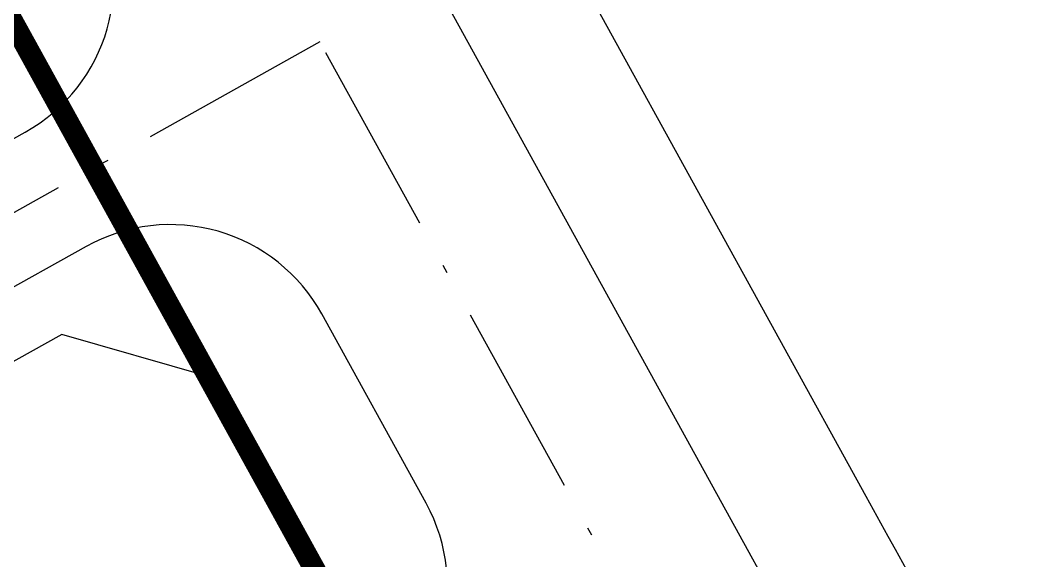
# Model space of a CAD drawing. Header units: millimetres. Extents: x 567980 to 569372, y 2065777 to 2066674.
# Drawn here: x 569114.63 to 569161.87, y 2066375.26 to 2066400.27 of the extents above; entities that cross this region are included whole.
import ezdxf

# ---------------------------------------------------------------- set-up
doc = ezdxf.new("R2010")
doc.units = ezdxf.units.MM
doc.linetypes.add('ACAD_ISO10W100', pattern=[18.5, 12, -3, 0.5, -3])
doc.linetypes.add('HIDDEN', pattern=[0.75, 0.5, -0.25])
doc.layers.add('boDnv', color=54, linetype='Continuous', lineweight=25)
for name, color, linetype in [('BoThamCo', 94, 'Continuous'), ('LogDg', 7, 'Continuous'), ('RANHGIOI', 2, 'HIDDEN'), ('TimDg', 222, 'Continuous'), ('ViaHeS', 32, 'Continuous')]:
    doc.layers.add(name, color=color, linetype=linetype)

# ---------------------------------------------------------------- blocks, each defined once
blk = doc.blocks.new('NEN')
at = {"layer": 'BoThamCo'}
blk.add_lwpolyline([(428.718, -3.481), (430.67, 3.334), (425.842, 12.092), (419.062, 14.034), (356.109, -21.094), (354.179, -27.896), (359.052, -36.629), (365.854, -38.559)], close=True, dxfattribs=at)
at = {"layer": 'LogDg'}
blk.add_lwpolyline([(407.737, 82.215), (451.056, 3.639, -0.005576), (472.219, -35.781, 0.422017), (490.066, -41.118), (502.995, -33.918), (514.672, -54.886), (500.295, -62.892, 0.404193), (495.052, -80.181), (502.502, -94.711), (491.824, -100.186), (485.095, -87.061, 0.424556), (467.192, -81.64), (316.164, -165.913), (307.211, -171.115, 0.396001), (304.075, -181.611), (326.147, -225.742)], format="xyb", dxfattribs=at)
for points in [[(231.455, -36.414), (244.888, -63.273, 0.427514), (255.942, -66.68), (417.372, 23.397, 0.412716), (420.48, 34.246), (405.996, 60.518, 0.415712), (395.092, 63.642), (234.712, -25.849, 0.401037)], [(432.824, -4.625, 0.412716), (435.93, 6.222), (431.102, 14.979, 0.415712), (420.198, 18.103), (354.647, -18.474, 0.414214), (351.559, -29.358), (356.432, -38.091, 0.414214), (367.316, -41.178)]]:
    blk.add_lwpolyline(points, format="xyb", close=True, dxfattribs=at)
at = {"layer": 'RANHGIOI', "color": 1, "ltscale": 9, "const_width": 1}
blk.add_lwpolyline([(-499.271, -471.636), (-50.48, -321.024, 0.050684), (130.425, -239.135), (301.319, -139.843), (460, -51.299, 0.006594), (435.293, -5.051), (303.078, 234.769), (284.672, 225.077), (-55.993, 76.586), (-56.839, 76.223, -0.005137), (-90.743, 62.093)], format="xyb", dxfattribs=at)
at = {"layer": 'TimDg', "linetype": 'ACAD_ISO10W100', "ltscale": 0.75}
blk.add_lwpolyline([(283.906, 294.402), (445.802, 0.743, -0.007517), (474.039, -52.348), (508.786, -120.117, 0.000278)], format="xyb", dxfattribs=at)
blk.add_lwpolyline([(431.013, 27.573), (246.062, -75.628)], dxfattribs=at)
at = {"layer": 'ViaHeS', "elevation": 0}
blk.add_lwpolyline([(330.172, -223.729), (309.538, -182.474), (311.625, -175.49), (319.134, -171.127), (408.277, -121.386), (412.274, -122.589), (434.351, -165.321), (442.347, -161.19), (420.137, -118.201), (421.38, -114.074), (470.335, -86.758), (479.641, -89.576), (486.485, -102.924), (507.841, -91.973), (500.499, -77.654), (503.421, -68.019), (517.591, -60.128), (500.076, -28.676), (486.971, -35.974), (477.625, -33.17, 0.0056), (456.311, 6.536), (412.324, 86.322)], format="xyb", dxfattribs=at)
at = {"layer": 'ViaHeS'}
blk.add_lwpolyline([(425.842, 12.092), (419.062, 14.034), (356.109, -21.094), (354.179, -27.896), (359.052, -36.629), (365.854, -38.559), (428.718, -3.481), (430.67, 3.334)], close=True, dxfattribs=at)

msp = doc.modelspace()

# ---------------------------------------------------------------- linework, layer by layer
at = {"layer": 'RANHGIOI', "color": 1, "ltscale": 9, "const_width": 1}
msp.add_lwpolyline([(568198.209, 2065900.061), (568647.001, 2066050.673, 0.050684), (568827.906, 2066132.562), (568998.799, 2066231.855), (569157.481, 2066320.398, 0.006594), (569132.774, 2066366.646), (569000.559, 2066606.466), (568982.152, 2066596.774), (568641.488, 2066448.283), (568640.642, 2066447.92, -0.005137), (568606.738, 2066433.79)], format="xyb", dxfattribs=at)

# ---------------------------------------------------------------- next in the draw order: block references
at = {"layer": 'boDnv'}
msp.add_blockref('NEN', (568697.481, 2066371.697), dxfattribs=at)

doc.saveas('drawing.dxf')
